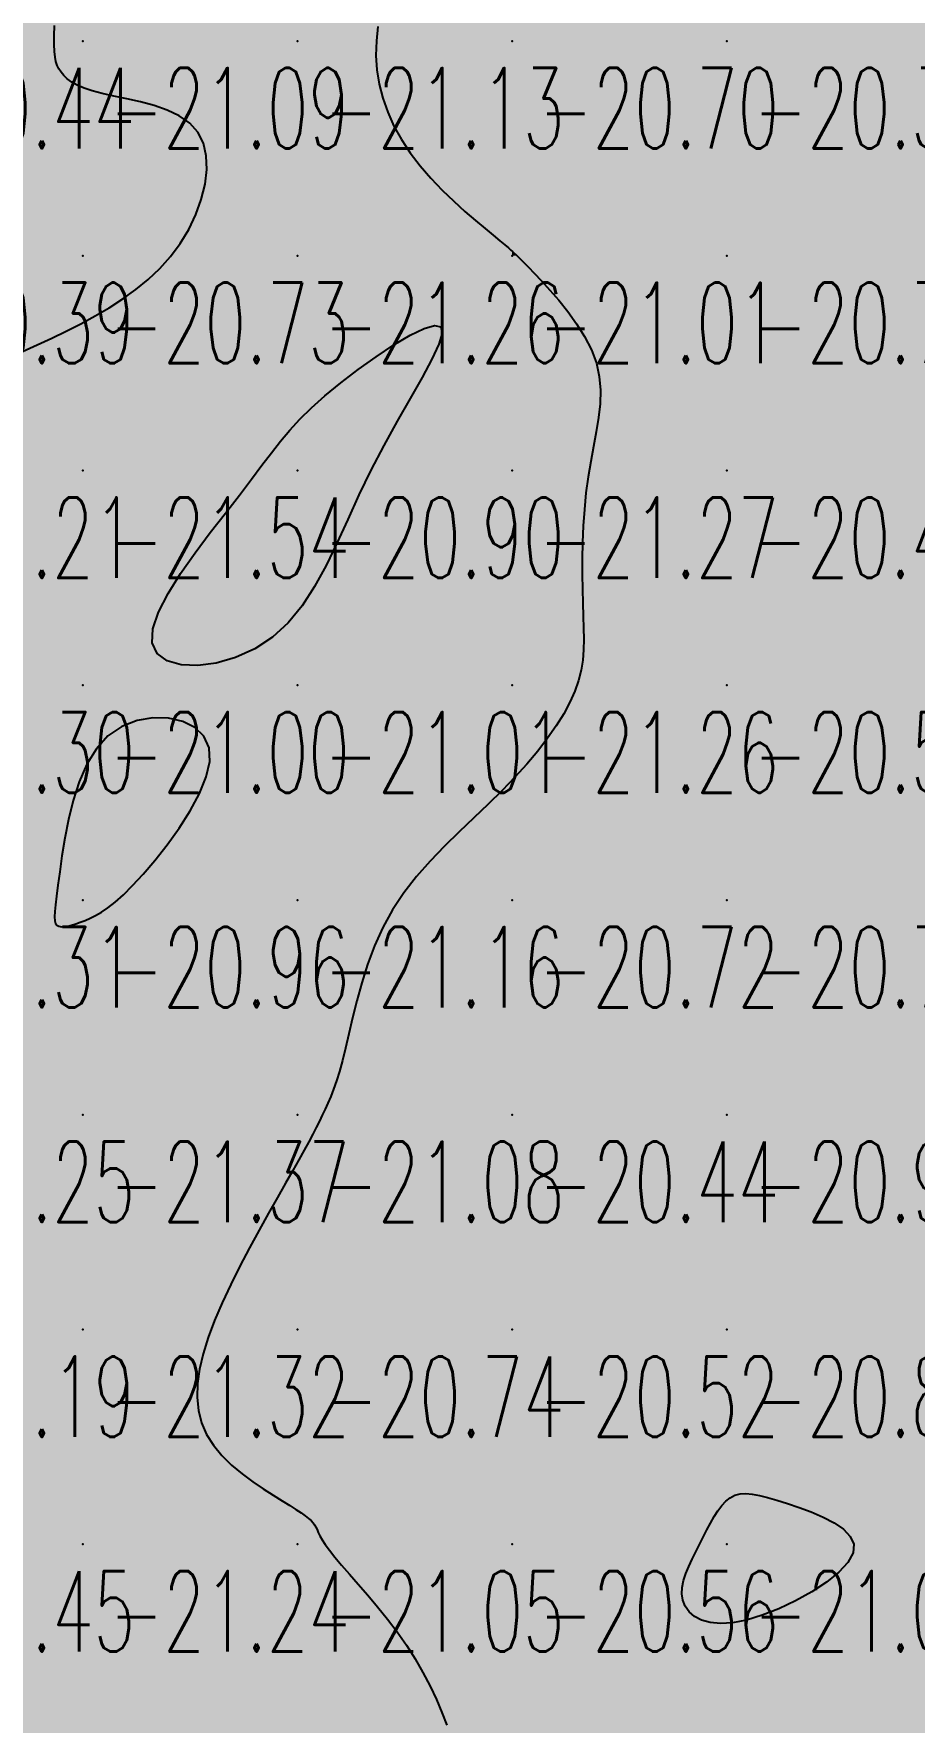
# Model space of a CAD drawing. Header units: millimetres. Extents: x 88261 to 90953, y 390274 to 392322.
# Drawn here: x 89008 to 89049, y 391699 to 391777.6 of the extents above; entities that cross this region are included whole.
import ezdxf
from ezdxf.enums import TextEntityAlignment as Align

# ---------------------------------------------------------------- set-up
doc = ezdxf.new("R2010")
doc.units = ezdxf.units.MM
doc.header["$LTSCALE"] = 25
for name, color, linetype in [('CN_03_00', 7, 'Continuous'), ('COTEAlt', 7, 'Continuous'), ('TN_COLORIAGE', 7, 'Continuous')]:
    doc.layers.add(name, color=color, linetype=linetype)
doc.styles.add('Simplex 1.0', font='Simplex.shx', dxfattribs={"width": 0.99, "height": 2.5})
doc.styles.get("Standard").update_dxf_attribs({"font": 'times.ttf'})

# ---------------------------------------------------------------- blocks, each defined once
blk = doc.blocks.new('COTE')
at = {"color": 0}
blk.add_point((0, 0), dxfattribs=at)
at = {"layer": 'COTEAlt'}
blk.add_attdef('ALT', text='', height=3.75, dxfattribs=at).set_placement((1.25, -1.25), align=Align.TOP_LEFT)

msp = doc.modelspace()

# ---------------------------------------------------------------- linework, layer by layer
at = {"layer": 'CN_03_00', "elevation": -21, "flags": 128}
for points in [[(89007.445, 391762.786), (89008.125, 391763.089), (89008.806, 391763.404), (89009.486, 391763.734), (89010.162, 391764.078), (89010.83, 391764.439), (89011.483, 391764.821), (89012.117, 391765.229), (89012.725, 391765.666), (89013.303, 391766.139), (89013.843, 391766.651), (89014.341, 391767.207), (89014.79, 391767.813), (89015.185, 391768.468), (89015.515, 391769.158), (89015.772, 391769.865), (89015.946, 391770.57), (89016.027, 391771.254), (89016.006, 391771.899), (89015.872, 391772.487), (89015.616, 391772.998), (89015.235, 391773.419), (89014.749, 391773.758), (89014.186, 391774.029), (89013.573, 391774.243), (89012.936, 391774.413), (89012.304, 391774.554), (89011.703, 391774.676), (89011.16, 391774.795), (89010.696, 391774.919), (89010.31, 391775.051), (89009.993, 391775.189), (89009.735, 391775.333), (89009.53, 391775.482), (89009.369, 391775.634), (89009.243, 391775.79), (89009.144, 391775.947), (89009.065, 391776.109), (89009.004, 391776.287), (89008.96, 391776.497), (89008.933, 391776.755), (89008.921, 391777.076), (89008.925, 391777.476), (89008.943, 391777.969)], [(89024.002, 391777.916), (89023.927, 391777.243), (89023.91, 391776.571), (89023.955, 391775.901), (89024.062, 391775.235), (89024.23, 391774.575), (89024.459, 391773.922), (89024.747, 391773.28), (89025.095, 391772.649), (89025.503, 391772.032), (89025.966, 391771.432), (89026.47, 391770.853), (89026.998, 391770.302), (89027.531, 391769.786), (89028.053, 391769.31), (89028.545, 391768.882), (89028.991, 391768.507), (89029.371, 391768.193), (89029.674, 391767.942), (89029.905, 391767.749), (89030.075, 391767.606), (89030.193, 391767.505), (89030.271, 391767.437), (89030.319, 391767.394), (89030.347, 391767.368), (89030.365, 391767.351), (89030.384, 391767.334), (89030.413, 391767.309), (89030.461, 391767.264), (89030.536, 391767.191), (89030.647, 391767.081), (89030.802, 391766.922), (89031.012, 391766.707), (89031.284, 391766.425), (89031.622, 391766.069), (89032.01, 391765.647), (89032.426, 391765.168), (89032.849, 391764.64), (89033.257, 391764.075), (89033.628, 391763.48), (89033.941, 391762.867), (89034.174, 391762.243), (89034.312, 391761.618), (89034.365, 391760.988), (89034.349, 391760.352), (89034.28, 391759.705), (89034.173, 391759.044), (89034.045, 391758.366), (89033.912, 391757.668), (89033.79, 391756.945), (89033.692, 391756.196), (89033.618, 391755.431), (89033.566, 391754.658), (89033.533, 391753.889), (89033.516, 391753.134), (89033.514, 391752.404), (89033.522, 391751.708), (89033.539, 391751.057), (89033.562, 391750.458), (89033.582, 391749.904), (89033.591, 391749.386), (89033.581, 391748.892), (89033.543, 391748.414), (89033.468, 391747.94), (89033.349, 391747.462), (89033.177, 391746.967), (89032.945, 391746.45), (89032.654, 391745.909), (89032.305, 391745.349), (89031.901, 391744.77), (89031.445, 391744.177), (89030.938, 391743.571), (89030.382, 391742.956), (89029.781, 391742.334), (89029.138, 391741.706), (89028.466, 391741.069), (89027.781, 391740.418), (89027.097, 391739.748), (89026.43, 391739.055), (89025.795, 391738.334), (89025.207, 391737.581), (89024.681, 391736.79), (89024.228, 391735.96), (89023.843, 391735.104), (89023.519, 391734.24), (89023.246, 391733.381), (89023.015, 391732.547), (89022.818, 391731.752), (89022.646, 391731.013), (89022.49, 391730.346), (89022.344, 391729.764), (89022.203, 391729.258), (89022.067, 391728.819), (89021.935, 391728.435), (89021.804, 391728.094), (89021.674, 391727.786), (89021.543, 391727.498), (89021.41, 391727.22), (89021.272, 391726.94), (89021.124, 391726.647), (89020.961, 391726.332), (89020.776, 391725.984), (89020.564, 391725.593), (89020.318, 391725.148), (89020.033, 391724.638), (89019.703, 391724.054), (89019.325, 391723.389), (89018.91, 391722.654), (89018.47, 391721.866), (89018.021, 391721.039), (89017.575, 391720.189), (89017.146, 391719.331), (89016.748, 391718.481), (89016.394, 391717.655), (89016.097, 391716.865), (89015.863, 391716.113), (89015.695, 391715.398), (89015.599, 391714.72), (89015.579, 391714.077), (89015.639, 391713.469), (89015.784, 391712.895), (89016.017, 391712.354), (89016.34, 391711.846), (89016.737, 391711.371), (89017.187, 391710.929), (89017.67, 391710.523), (89018.167, 391710.152), (89018.656, 391709.818), (89019.12, 391709.521), (89019.536, 391709.263), (89019.89, 391709.043), (89020.183, 391708.856), (89020.424, 391708.698), (89020.617, 391708.563), (89020.769, 391708.445), (89020.888, 391708.339), (89020.98, 391708.24), (89021.051, 391708.141), (89021.109, 391708.037), (89021.163, 391707.922), (89021.224, 391707.79), (89021.302, 391707.634), (89021.407, 391707.447), (89021.55, 391707.223), (89021.741, 391706.957), (89021.99, 391706.64), (89022.303, 391706.269), (89022.672, 391705.847), (89023.084, 391705.379), (89023.525, 391704.872), (89023.984, 391704.328), (89024.447, 391703.755), (89024.901, 391703.158), (89025.333, 391702.541), (89025.733, 391701.91), (89026.098, 391701.273), (89026.429, 391700.637), (89026.724, 391700.01), (89026.984, 391699.4), (89027.208, 391698.814)]]:
    msp.add_lwpolyline(points, dxfattribs=at)
for points in [[(89018.263, 391748.934), (89017.374, 391748.533), (89016.473, 391748.274), (89015.609, 391748.159), (89014.83, 391748.193), (89014.185, 391748.378), (89013.722, 391748.717), (89013.489, 391749.213), (89013.52, 391749.864), (89013.782, 391750.641), (89014.228, 391751.512), (89014.81, 391752.443), (89015.48, 391753.4), (89016.192, 391754.35), (89016.898, 391755.26), (89017.549, 391756.097), (89018.111, 391756.835), (89018.6, 391757.487), (89019.042, 391758.072), (89019.466, 391758.611), (89019.899, 391759.124), (89020.37, 391759.632), (89020.905, 391760.155), (89021.533, 391760.714), (89022.27, 391761.318), (89023.081, 391761.94), (89023.92, 391762.542), (89024.741, 391763.087), (89025.499, 391763.537), (89026.148, 391763.853), (89026.64, 391763.999), (89026.931, 391763.935), (89026.989, 391763.637), (89026.837, 391763.124), (89026.514, 391762.426), (89026.058, 391761.575), (89025.507, 391760.602), (89024.9, 391759.537), (89024.275, 391758.412), (89023.669, 391757.258), (89023.112, 391756.103), (89022.592, 391754.966), (89022.089, 391753.865), (89021.582, 391752.816), (89021.049, 391751.835), (89020.471, 391750.94), (89019.826, 391750.148), (89019.093, 391749.474), (89018.263, 391748.934)], [(89009.141, 391736.021), (89009.256, 391735.998), (89009.395, 391736), (89009.554, 391736.024), (89009.732, 391736.068), (89009.927, 391736.129), (89010.137, 391736.205), (89010.359, 391736.293), (89010.592, 391736.393), (89010.843, 391736.516), (89011.117, 391736.674), (89011.42, 391736.88), (89011.761, 391737.147), (89012.143, 391737.489), (89012.576, 391737.918), (89013.064, 391738.448), (89013.608, 391739.083), (89014.178, 391739.804), (89014.739, 391740.582), (89015.254, 391741.388), (89015.687, 391742.195), (89016.003, 391742.973), (89016.165, 391743.696), (89016.138, 391744.334), (89015.897, 391744.863), (89015.474, 391745.274), (89014.908, 391745.559), (89014.243, 391745.712), (89013.52, 391745.727), (89012.782, 391745.597), (89012.07, 391745.317), (89011.426, 391744.879), (89010.884, 391744.285), (89010.441, 391743.563), (89010.084, 391742.749), (89009.801, 391741.878), (89009.582, 391740.988), (89009.413, 391740.114), (89009.283, 391739.291), (89009.181, 391738.555), (89009.095, 391737.935), (89009.027, 391737.427), (89008.976, 391737.019), (89008.945, 391736.699), (89008.936, 391736.456), (89008.949, 391736.278), (89008.987, 391736.154), (89009.05, 391736.072), (89009.141, 391736.021)], [(89040.52, 391703.585), (89039.956, 391703.551), (89039.474, 391703.595), (89039.07, 391703.708), (89038.744, 391703.879), (89038.492, 391704.096), (89038.312, 391704.349), (89038.202, 391704.628), (89038.159, 391704.923), (89038.174, 391705.23), (89038.238, 391705.548), (89038.342, 391705.874), (89038.478, 391706.208), (89038.635, 391706.546), (89038.806, 391706.888), (89038.98, 391707.23), (89039.15, 391707.571), (89039.318, 391707.905), (89039.486, 391708.225), (89039.655, 391708.526), (89039.83, 391708.8), (89040.012, 391709.043), (89040.204, 391709.247), (89040.408, 391709.407), (89040.627, 391709.518), (89040.867, 391709.58), (89041.134, 391709.599), (89041.434, 391709.576), (89041.771, 391709.514), (89042.153, 391709.418), (89042.585, 391709.291), (89043.073, 391709.134), (89043.615, 391708.952), (89044.184, 391708.743), (89044.743, 391708.505), (89045.255, 391708.237), (89045.687, 391707.938), (89046, 391707.605), (89046.161, 391707.237), (89046.132, 391706.833), (89045.891, 391706.394), (89045.463, 391705.934), (89044.888, 391705.471), (89044.205, 391705.021), (89043.453, 391704.603), (89042.67, 391704.234), (89041.896, 391703.93), (89041.168, 391703.71), (89040.52, 391703.585)]]:
    msp.add_lwpolyline(points, close=True, dxfattribs=at)
at = {"layer": 'TN_COLORIAGE', "color": 223}
for points in [[(89006.574, 391787.239, -20.442), (89009.548, 391786.539, -20.442), (89000.249, 391787.239, -20.442), (89000.249, 391777.239, -20.442)], [(89025.644, 391782.634, -20.701), (89023.26, 391777.239, -20.701), (89030.249, 391787.239, -20.701), (89030.249, 391777.239, -20.701)], [(89030.249, 391787.239, -20.447), (89030.249, 391777.239, -20.447), (89040.249, 391787.239, -20.447)], [(89030.249, 391777.239, -20.447), (89040.249, 391777.239, -20.447), (89040.249, 391787.239, -20.447)], [(89040.249, 391787.239, -20.317), (89040.249, 391777.239, -20.317), (89050.249, 391787.239, -20.317)], [(89040.249, 391777.239, -20.317), (89050.249, 391777.239, -20.317), (89050.249, 391787.239, -20.317)], [(89009.548, 391786.539, -20.442), (89008.838, 391777.239, -20.442), (89000.249, 391777.239, -20.442)], [(89008.838, 391777.239, -20.389), (89008.944, 391775.935, -20.389), (89000.249, 391777.239, -20.389), (89000.249, 391767.239, -20.389)], [(89023.26, 391777.239, -20.701), (89024.877, 391771.867, -20.701), (89030.249, 391777.239, -20.701)], [(89030.249, 391767.486, -20.701), (89024.877, 391771.867, -20.701), (89030.249, 391777.239, -20.701)], [(89030.249, 391767.486, -20.296), (89030.355, 391767.346, -20.296), (89030.249, 391777.239, -20.296), (89040.249, 391777.239, -20.296)], [(89030.524, 391767.239, -20.296), (89030.355, 391767.346, -20.296), (89040.249, 391767.239, -20.296), (89040.249, 391777.239, -20.296)], [(89040.249, 391767.239, -20.452), (89050.249, 391767.239, -20.452), (89050.249, 391777.239, -20.452)], [(89040.249, 391777.239, -20.452), (89040.249, 391767.239, -20.452), (89050.249, 391777.239, -20.452)], [(89010.249, 391774.706, -20.389), (89008.944, 391775.935, -20.389), (89010.249, 391767.239, -20.389), (89000.249, 391767.239, -20.389)], [(89010.249, 391774.706, -20.73), (89017.02, 391774.01, -20.73), (89010.249, 391767.239, -20.73)], [(89017.02, 391774.01, -20.73), (89015.368, 391767.239, -20.73), (89010.249, 391767.239, -20.73)], [(89004.61, 391761.601, -20.389), (89000.249, 391759.788, -20.389), (89010.249, 391767.239, -20.389), (89000.249, 391767.239, -20.389)], [(89004.61, 391761.601, -20.73), (89010.249, 391763.907, -20.73), (89010.249, 391767.239, -20.73)], [(89015.368, 391767.239, -20.73), (89010.249, 391763.907, -20.73), (89010.249, 391767.239, -20.73)], [(89030.524, 391767.239, -20.733), (89035.255, 391762.245, -20.733), (89040.249, 391767.239, -20.733)], [(89035.255, 391762.245, -20.445), (89033.503, 391757.239, -20.445), (89040.249, 391767.239, -20.445), (89040.249, 391757.239, -20.445)], [(89040.249, 391757.239, -20.277), (89050.249, 391757.239, -20.277), (89050.249, 391767.239, -20.277)], [(89040.249, 391767.239, -20.277), (89040.249, 391757.239, -20.277), (89050.249, 391767.239, -20.277)], [(89029.573, 391766.563, -20.896), (89023.048, 391757.239, -20.896), (89020.249, 391757.239, -20.896)], [(89029.573, 391766.563, -20.896), (89020.249, 391760.12, -20.896), (89020.249, 391757.239, -20.896)], [(89020.249, 391760.12, -20.896), (89018.633, 391757.239, -20.896), (89020.249, 391757.239, -20.896)], [(89010.513, 391747.504, -20.896), (89020.249, 391748.025, -20.896), (89020.249, 391757.239, -20.896)], [(89010.513, 391747.504, -20.896), (89018.633, 391757.239, -20.896), (89020.249, 391757.239, -20.896)], [(89020.249, 391748.025, -20.896), (89023.048, 391757.239, -20.896), (89020.249, 391757.239, -20.896)], [(89033.835, 391747.239, -20.445), (89033.475, 391750.465, -20.445), (89040.249, 391747.239, -20.445), (89040.249, 391757.239, -20.445)], [(89033.475, 391750.465, -20.445), (89033.503, 391757.239, -20.445), (89040.249, 391757.239, -20.445)], [(89040.249, 391747.239, -20.218), (89050.249, 391747.239, -20.218), (89050.249, 391757.239, -20.218)], [(89040.249, 391757.239, -20.218), (89040.249, 391747.239, -20.218), (89050.249, 391757.239, -20.218)], [(89030.249, 391737.239, -20.527), (89040.249, 391737.239, -20.527), (89040.249, 391747.239, -20.527)], [(89030.249, 391742.381, -20.527), (89033.835, 391747.239, -20.527), (89030.249, 391737.239, -20.527), (89040.249, 391747.239, -20.527)], [(89040.249, 391747.239, -20.554), (89040.249, 391737.239, -20.554), (89050.249, 391747.239, -20.554)], [(89040.249, 391737.239, -20.554), (89050.249, 391737.239, -20.554), (89050.249, 391747.239, -20.554)], [(89010.249, 391746.625, -20.957), (89009.019, 391737.239, -20.957), (89010.249, 391737.239, -20.957)], [(89010.249, 391746.625, -20.957), (89018.545, 391745.535, -20.957), (89010.249, 391737.239, -20.957)], [(89018.545, 391745.535, -20.957), (89012.398, 391737.239, -20.957), (89010.249, 391737.239, -20.957)], [(89023.856, 391737.239, -20.72), (89030.249, 391742.381, -20.72), (89030.249, 391737.239, -20.72)], [(89008.759, 391735.749, -20.957), (89010.249, 391736.193, -20.957), (89010.249, 391737.239, -20.957)], [(89008.759, 391735.749, -20.957), (89009.019, 391737.239, -20.957), (89010.249, 391737.239, -20.957)], [(89012.398, 391737.239, -20.957), (89010.249, 391736.193, -20.957), (89010.249, 391737.239, -20.957)], [(89022.409, 391729.399, -20.435), (89021.45, 391727.239, -20.435), (89030.249, 391737.239, -20.435), (89030.249, 391727.239, -20.435)], [(89022.409, 391729.399, -20.72), (89023.856, 391737.239, -20.72), (89030.249, 391737.239, -20.72)], [(89030.249, 391727.239, -20.781), (89040.249, 391727.239, -20.781), (89040.249, 391737.239, -20.781)], [(89030.249, 391737.239, -20.781), (89030.249, 391727.239, -20.781), (89040.249, 391737.239, -20.781)], [(89040.249, 391727.239, -20.567), (89050.249, 391727.239, -20.567), (89050.249, 391737.239, -20.567)], [(89040.249, 391737.239, -20.567), (89040.249, 391727.239, -20.567), (89050.249, 391737.239, -20.567)], [(89020.249, 391717.239, -20.435), (89030.249, 391717.239, -20.435), (89030.249, 391727.239, -20.435)], [(89020.249, 391724.961, -20.435), (89021.45, 391727.239, -20.435), (89020.249, 391717.239, -20.435), (89030.249, 391727.239, -20.435)], [(89030.249, 391727.239, -20.896), (89030.249, 391717.239, -20.896), (89040.249, 391727.239, -20.896)], [(89030.249, 391717.239, -20.896), (89040.249, 391717.239, -20.896), (89040.249, 391727.239, -20.896)], [(89040.249, 391727.239, -20.674), (89040.249, 391717.239, -20.674), (89050.249, 391727.239, -20.674)], [(89040.249, 391717.239, -20.674), (89050.249, 391717.239, -20.674), (89050.249, 391727.239, -20.674)], [(89020.249, 391724.961, -20.739), (89015.774, 391717.239, -20.739), (89020.249, 391717.239, -20.739)], [(89020.249, 391708.844, -20.739), (89015.02, 391712.011, -20.739), (89020.249, 391717.239, -20.739)], [(89015.02, 391712.011, -20.739), (89015.774, 391717.239, -20.739), (89020.249, 391717.239, -20.739)], [(89020.249, 391708.844, -20.525), (89021.2, 391708.19, -20.525), (89020.249, 391717.239, -20.525), (89030.249, 391717.239, -20.525)], [(89021.259, 391707.239, -20.525), (89021.2, 391708.19, -20.525), (89030.249, 391707.239, -20.525), (89030.249, 391717.239, -20.525)], [(89030.249, 391717.239, -20.835), (89030.249, 391707.239, -20.835), (89040.249, 391717.239, -20.835)], [(89040.249, 391709.95, -20.556), (89039.037, 391707.239, -20.556), (89040.249, 391717.239, -20.556), (89030.249, 391707.239, -20.556)], [(89040.249, 391709.95, -20.778), (89042.414, 391709.404, -20.778), (89040.249, 391717.239, -20.778), (89050.249, 391717.239, -20.778)], [(89048.532, 391707.239, -20.778), (89042.414, 391709.404, -20.778), (89050.249, 391707.239, -20.778), (89050.249, 391717.239, -20.778)], [(89021.259, 391707.239, -20.556), (89025.701, 391702.691, -20.556), (89030.249, 391707.239, -20.556)], [(89027.936, 391697.239, -20.556), (89025.701, 391702.691, -20.556), (89030.249, 391697.239, -20.556), (89030.249, 391707.239, -20.556)], [(89037.482, 391704.473, -20.556), (89039.037, 391707.239, -20.556), (89030.249, 391697.239, -20.556), (89030.249, 391707.239, -20.556)], [(89040.249, 391697.239, -20.987), (89050.249, 391697.239, -20.987), (89050.249, 391707.239, -20.987)], [(89048.532, 391707.239, -20.928), (89040.249, 391702.637, -20.928), (89050.249, 391707.239, -20.928), (89040.249, 391697.239, -20.928)], [(89040.249, 391702.637, -20.84), (89037.482, 391704.473, -20.84), (89040.249, 391697.239, -20.84), (89030.249, 391697.239, -20.84)]]:
    msp.add_solid(points, dxfattribs=at)
at = {"layer": 'TN_COLORIAGE', "color": 233}
for points in [[(89010.249, 391777.239, -21), (89008.838, 391777.239, -21), (89010.249, 391787.239, -21), (89009.548, 391786.539, -21)], [(89010.249, 391777.239, -21), (89018.884, 391785.875, -21), (89010.249, 391787.239, -21), (89017.685, 391787.239, -21)], [(89020.249, 391777.239, -21), (89020.249, 391786.229, -21), (89010.249, 391777.239, -21), (89018.884, 391785.875, -21)], [(89025.644, 391782.634, -21.129), (89020.249, 391786.229, -21.129), (89020.249, 391777.239, -21.129)], [(89023.26, 391777.239, -21.129), (89025.644, 391782.634, -21.129), (89020.249, 391777.239, -21.129)], [(89008.944, 391775.935, -21.092), (89008.838, 391777.239, -21.092), (89010.249, 391777.239, -21.092)], [(89008.944, 391775.935, -21.092), (89010.249, 391774.706, -21.092), (89010.249, 391777.239, -21.092)], [(89020.249, 391777.239, -21), (89017.02, 391774.01, -21), (89010.249, 391777.239, -21), (89010.249, 391774.706, -21)], [(89020.249, 391767.239, -21), (89015.368, 391767.239, -21), (89020.249, 391777.239, -21), (89017.02, 391774.01, -21)], [(89020.249, 391767.239, -21), (89024.877, 391771.867, -21), (89020.249, 391777.239, -21), (89023.26, 391777.239, -21)], [(89020.249, 391767.239, -21), (89024.877, 391771.867, -21), (89030.249, 391767.239, -21), (89030.249, 391767.486, -21)], [(89010.249, 391757.239, -21), (89010.249, 391763.907, -21), (89020.249, 391767.239, -21), (89015.368, 391767.239, -21)], [(89010.249, 391757.239, -21), (89018.633, 391757.239, -21), (89020.249, 391767.239, -21), (89020.249, 391760.12, -21)], [(89020.249, 391767.239, -21), (89020.249, 391760.12, -21), (89030.249, 391767.239, -21), (89029.573, 391766.563, -21)], [(89030.249, 391757.239, -21), (89023.048, 391757.239, -21), (89030.249, 391767.239, -21), (89029.573, 391766.563, -21)], [(89030.355, 391767.346, -21.008), (89030.249, 391767.486, -21.008), (89030.249, 391767.239, -21.008)], [(89030.355, 391767.346, -21.008), (89030.524, 391767.239, -21.008), (89030.249, 391767.239, -21.008)], [(89030.249, 391757.239, -21), (89035.255, 391762.245, -21), (89030.249, 391767.239, -21), (89030.524, 391767.239, -21)], [(89010.249, 391757.239, -21), (89010.249, 391763.907, -21), (89000.249, 391757.239, -21), (89004.61, 391761.601, -21)], [(89033.503, 391757.239, -21.268), (89035.255, 391762.245, -21.268), (89030.249, 391757.239, -21.268)], [(89000.249, 391757.239, -21.541), (89000.249, 391747.239, -21.541), (89010.249, 391757.239, -21.541)], [(89000.249, 391747.239, -21.541), (89010.249, 391747.239, -21.541), (89010.249, 391757.239, -21.541)], [(89010.249, 391757.239, -21), (89018.633, 391757.239, -21), (89010.249, 391747.239, -21), (89010.513, 391747.504, -21)], [(89020.249, 391747.239, -21.268), (89030.249, 391747.239, -21.268), (89030.249, 391757.239, -21.268)], [(89030.249, 391757.239, -21), (89023.048, 391757.239, -21), (89020.249, 391747.239, -21), (89020.249, 391748.025, -21)], [(89030.249, 391757.239, -21), (89033.503, 391757.239, -21), (89030.249, 391747.239, -21), (89033.475, 391750.465, -21)], [(89033.475, 391750.465, -21.265), (89033.835, 391747.239, -21.265), (89030.249, 391747.239, -21.265)], [(89020.249, 391747.239, -21), (89020.249, 391748.025, -21), (89010.249, 391747.239, -21), (89010.513, 391747.504, -21)], [(89000.249, 391737.239, -21), (89009.019, 391737.239, -21), (89010.249, 391747.239, -21), (89010.249, 391746.625, -21)], [(89000.249, 391747.239, -21.003), (89000.249, 391737.239, -21.003), (89010.249, 391747.239, -21.003)], [(89020.249, 391747.239, -21), (89018.545, 391745.535, -21), (89010.249, 391747.239, -21), (89010.249, 391746.625, -21)], [(89020.249, 391737.239, -21), (89012.398, 391737.239, -21), (89020.249, 391747.239, -21), (89018.545, 391745.535, -21)], [(89030.249, 391747.239, -21), (89030.249, 391742.381, -21), (89020.249, 391737.239, -21), (89023.856, 391737.239, -21)], [(89020.249, 391747.239, -21.265), (89020.249, 391737.239, -21.265), (89030.249, 391747.239, -21.265)], [(89033.835, 391747.239, -21.265), (89030.249, 391742.381, -21.265), (89030.249, 391747.239, -21.265)], [(89000.249, 391737.239, -21), (89009.019, 391737.239, -21), (89000.249, 391727.239, -21), (89008.759, 391735.749, -21)], [(89010.249, 391727.239, -21), (89010.249, 391736.193, -21), (89020.249, 391737.239, -21), (89012.398, 391737.239, -21)], [(89010.249, 391727.239, -21.158), (89020.249, 391727.239, -21.158), (89020.249, 391737.239, -21.158)], [(89020.249, 391737.239, -21), (89023.856, 391737.239, -21), (89020.249, 391727.239, -21), (89022.409, 391729.399, -21)], [(89010.249, 391727.239, -21), (89010.249, 391736.193, -21), (89000.249, 391727.239, -21), (89008.759, 391735.749, -21)], [(89021.45, 391727.239, -21.077), (89022.409, 391729.399, -21.077), (89020.249, 391727.239, -21.077)], [(89000.249, 391717.239, -21.37), (89010.249, 391717.239, -21.37), (89010.249, 391727.239, -21.37)], [(89000.249, 391727.239, -21.37), (89000.249, 391717.239, -21.37), (89010.249, 391727.239, -21.37)], [(89010.249, 391717.239, -21), (89015.774, 391717.239, -21), (89020.249, 391727.239, -21), (89020.249, 391724.961, -21)], [(89010.249, 391727.239, -21.077), (89010.249, 391717.239, -21.077), (89020.249, 391727.239, -21.077)], [(89021.45, 391727.239, -21.077), (89020.249, 391724.961, -21.077), (89020.249, 391727.239, -21.077)], [(89000.249, 391707.239, -21.323), (89010.249, 391707.239, -21.323), (89010.249, 391717.239, -21.323)], [(89000.249, 391717.239, -21.323), (89000.249, 391707.239, -21.323), (89010.249, 391717.239, -21.323)], [(89010.249, 391717.239, -21), (89015.774, 391717.239, -21), (89010.249, 391707.239, -21), (89015.02, 391712.011, -21)], [(89010.249, 391707.239, -21), (89015.02, 391712.011, -21), (89020.249, 391707.239, -21), (89020.249, 391708.844, -21)], [(89039.037, 391707.239, -21.061), (89040.249, 391709.95, -21.061), (89040.249, 391707.239, -21.061)], [(89042.414, 391709.404, -21.061), (89040.249, 391709.95, -21.061), (89040.249, 391707.239, -21.061)], [(89042.414, 391709.404, -21.061), (89048.532, 391707.239, -21.061), (89040.249, 391707.239, -21.061)], [(89021.2, 391708.19, -21.05), (89020.249, 391708.844, -21.05), (89020.249, 391707.239, -21.05)], [(89021.2, 391708.19, -21.05), (89021.259, 391707.239, -21.05), (89020.249, 391707.239, -21.05)], [(89000.249, 391697.239, -21.239), (89010.249, 391697.239, -21.239), (89010.249, 391707.239, -21.239)], [(89000.249, 391707.239, -21.239), (89000.249, 391697.239, -21.239), (89010.249, 391707.239, -21.239)], [(89010.249, 391707.239, -21.05), (89010.249, 391697.239, -21.05), (89020.249, 391707.239, -21.05)], [(89010.249, 391697.239, -21.05), (89020.249, 391697.239, -21.05), (89020.249, 391707.239, -21.05)], [(89020.249, 391697.239, -21), (89025.701, 391702.691, -21), (89020.249, 391707.239, -21), (89021.259, 391707.239, -21)], [(89037.482, 391704.473, -21.061), (89040.249, 391702.637, -21.061), (89040.249, 391707.239, -21.061)], [(89039.037, 391707.239, -21.061), (89037.482, 391704.473, -21.061), (89040.249, 391707.239, -21.061)], [(89040.249, 391702.637, -21.061), (89048.532, 391707.239, -21.061), (89040.249, 391707.239, -21.061)], [(89025.701, 391702.691, -21.533), (89027.936, 391697.239, -21.533), (89020.249, 391697.239, -21.533)]]:
    msp.add_solid(points, dxfattribs=at)

# ---------------------------------------------------------------- block references
at = {"layer": 'COTEAlt'}
ref = msp.add_blockref('COTE', (89000.249, 391777.239), dxfattribs=at)
ref.add_attrib('ALT', '-20.44', dxfattribs={"height": 3.75, "style": 'Simplex 1.0', "width": 0.6}).set_placement((89001.499, 391775.989), align=Align.TOP_LEFT)
ref = msp.add_blockref('COTE', (89010.249, 391777.239), dxfattribs=at)
ref.add_attrib('ALT', '-21.09', dxfattribs={"height": 3.75, "style": 'Simplex 1.0', "width": 0.6}).set_placement((89011.499, 391775.989), align=Align.TOP_LEFT)
ref = msp.add_blockref('COTE', (89020.249, 391777.239), dxfattribs=at)
ref.add_attrib('ALT', '-21.13', dxfattribs={"height": 3.75, "style": 'Simplex 1.0', "width": 0.6}).set_placement((89021.499, 391775.989), align=Align.TOP_LEFT)
ref = msp.add_blockref('COTE', (89030.249, 391777.239), dxfattribs=at)
ref.add_attrib('ALT', '-20.70', dxfattribs={"height": 3.75, "style": 'Simplex 1.0', "width": 0.6}).set_placement((89031.499, 391775.989), align=Align.TOP_LEFT)
ref = msp.add_blockref('COTE', (89040.249, 391777.239), dxfattribs=at)
ref.add_attrib('ALT', '-20.30', dxfattribs={"height": 3.75, "style": 'Simplex 1.0', "width": 0.6}).set_placement((89041.499, 391775.989), align=Align.TOP_LEFT)
ref = msp.add_blockref('COTE', (89000.249, 391767.239), dxfattribs=at)
ref.add_attrib('ALT', '-20.39', dxfattribs={"height": 3.75, "style": 'Simplex 1.0', "width": 0.6}).set_placement((89001.499, 391765.989), align=Align.TOP_LEFT)
ref = msp.add_blockref('COTE', (89010.249, 391767.239), dxfattribs=at)
ref.add_attrib('ALT', '-20.73', dxfattribs={"height": 3.75, "style": 'Simplex 1.0', "width": 0.6}).set_placement((89011.499, 391765.989), align=Align.TOP_LEFT)
ref = msp.add_blockref('COTE', (89020.249, 391767.239), dxfattribs=at)
ref.add_attrib('ALT', '-21.26', dxfattribs={"height": 3.75, "style": 'Simplex 1.0', "width": 0.6}).set_placement((89021.499, 391765.989), align=Align.TOP_LEFT)
ref = msp.add_blockref('COTE', (89030.249, 391767.239), dxfattribs=at)
ref.add_attrib('ALT', '-21.01', dxfattribs={"height": 3.75, "style": 'Simplex 1.0', "width": 0.6}).set_placement((89031.499, 391765.989), align=Align.TOP_LEFT)
ref = msp.add_blockref('COTE', (89040.249, 391767.239), dxfattribs=at)
ref.add_attrib('ALT', '-20.73', dxfattribs={"height": 3.75, "style": 'Simplex 1.0', "width": 0.6}).set_placement((89041.499, 391765.989), align=Align.TOP_LEFT)
ref = msp.add_blockref('COTE', (89000.249, 391757.239), dxfattribs=at)
ref.add_attrib('ALT', '-21.21', dxfattribs={"height": 3.75, "style": 'Simplex 1.0', "width": 0.6}).set_placement((89001.499, 391755.989), align=Align.TOP_LEFT)
ref = msp.add_blockref('COTE', (89010.249, 391757.239), dxfattribs=at)
ref.add_attrib('ALT', '-21.54', dxfattribs={"height": 3.75, "style": 'Simplex 1.0', "width": 0.6}).set_placement((89011.499, 391755.989), align=Align.TOP_LEFT)
ref = msp.add_blockref('COTE', (89020.249, 391757.239), dxfattribs=at)
ref.add_attrib('ALT', '-20.90', dxfattribs={"height": 3.75, "style": 'Simplex 1.0', "width": 0.6}).set_placement((89021.499, 391755.989), align=Align.TOP_LEFT)
ref = msp.add_blockref('COTE', (89030.249, 391757.239), dxfattribs=at)
ref.add_attrib('ALT', '-21.27', dxfattribs={"height": 3.75, "style": 'Simplex 1.0', "width": 0.6}).set_placement((89031.499, 391755.989), align=Align.TOP_LEFT)
ref = msp.add_blockref('COTE', (89040.249, 391757.239), dxfattribs=at)
ref.add_attrib('ALT', '-20.44', dxfattribs={"height": 3.75, "style": 'Simplex 1.0', "width": 0.6}).set_placement((89041.499, 391755.989), align=Align.TOP_LEFT)
ref = msp.add_blockref('COTE', (89000.249, 391747.239), dxfattribs=at)
ref.add_attrib('ALT', '-21.30', dxfattribs={"height": 3.75, "style": 'Simplex 1.0', "width": 0.6}).set_placement((89001.499, 391745.989), align=Align.TOP_LEFT)
ref = msp.add_blockref('COTE', (89010.249, 391747.239), dxfattribs=at)
ref.add_attrib('ALT', '-21.00', dxfattribs={"height": 3.75, "style": 'Simplex 1.0', "width": 0.6}).set_placement((89011.499, 391745.989), align=Align.TOP_LEFT)
ref = msp.add_blockref('COTE', (89020.249, 391747.239), dxfattribs=at)
ref.add_attrib('ALT', '-21.01', dxfattribs={"height": 3.75, "style": 'Simplex 1.0', "width": 0.6}).set_placement((89021.499, 391745.989), align=Align.TOP_LEFT)
ref = msp.add_blockref('COTE', (89030.249, 391747.239), dxfattribs=at)
ref.add_attrib('ALT', '-21.26', dxfattribs={"height": 3.75, "style": 'Simplex 1.0', "width": 0.6}).set_placement((89031.499, 391745.989), align=Align.TOP_LEFT)
ref = msp.add_blockref('COTE', (89040.249, 391747.239), dxfattribs=at)
ref.add_attrib('ALT', '-20.53', dxfattribs={"height": 3.75, "style": 'Simplex 1.0', "width": 0.6}).set_placement((89041.499, 391745.989), align=Align.TOP_LEFT)
ref = msp.add_blockref('COTE', (89000.249, 391737.239), dxfattribs=at)
ref.add_attrib('ALT', '-21.31', dxfattribs={"height": 3.75, "style": 'Simplex 1.0', "width": 0.6}).set_placement((89001.499, 391735.989), align=Align.TOP_LEFT)
ref = msp.add_blockref('COTE', (89010.249, 391737.239), dxfattribs=at)
ref.add_attrib('ALT', '-20.96', dxfattribs={"height": 3.75, "style": 'Simplex 1.0', "width": 0.6}).set_placement((89011.499, 391735.989), align=Align.TOP_LEFT)
ref = msp.add_blockref('COTE', (89020.249, 391737.239), dxfattribs=at)
ref.add_attrib('ALT', '-21.16', dxfattribs={"height": 3.75, "style": 'Simplex 1.0', "width": 0.6}).set_placement((89021.499, 391735.989), align=Align.TOP_LEFT)
ref = msp.add_blockref('COTE', (89030.249, 391737.239), dxfattribs=at)
ref.add_attrib('ALT', '-20.72', dxfattribs={"height": 3.75, "style": 'Simplex 1.0', "width": 0.6}).set_placement((89031.499, 391735.989), align=Align.TOP_LEFT)
ref = msp.add_blockref('COTE', (89040.249, 391737.239), dxfattribs=at)
ref.add_attrib('ALT', '-20.78', dxfattribs={"height": 3.75, "style": 'Simplex 1.0', "width": 0.6}).set_placement((89041.499, 391735.989), align=Align.TOP_LEFT)
ref = msp.add_blockref('COTE', (89000.249, 391727.239), dxfattribs=at)
ref.add_attrib('ALT', '-21.25', dxfattribs={"height": 3.75, "style": 'Simplex 1.0', "width": 0.6}).set_placement((89001.499, 391725.989), align=Align.TOP_LEFT)
ref = msp.add_blockref('COTE', (89010.249, 391727.239), dxfattribs=at)
ref.add_attrib('ALT', '-21.37', dxfattribs={"height": 3.75, "style": 'Simplex 1.0', "width": 0.6}).set_placement((89011.499, 391725.989), align=Align.TOP_LEFT)
ref = msp.add_blockref('COTE', (89020.249, 391727.239), dxfattribs=at)
ref.add_attrib('ALT', '-21.08', dxfattribs={"height": 3.75, "style": 'Simplex 1.0', "width": 0.6}).set_placement((89021.499, 391725.989), align=Align.TOP_LEFT)
ref = msp.add_blockref('COTE', (89030.249, 391727.239), dxfattribs=at)
ref.add_attrib('ALT', '-20.44', dxfattribs={"height": 3.75, "style": 'Simplex 1.0', "width": 0.6}).set_placement((89031.499, 391725.989), align=Align.TOP_LEFT)
ref = msp.add_blockref('COTE', (89040.249, 391727.239), dxfattribs=at)
ref.add_attrib('ALT', '-20.90', dxfattribs={"height": 3.75, "style": 'Simplex 1.0', "width": 0.6}).set_placement((89041.499, 391725.989), align=Align.TOP_LEFT)
ref = msp.add_blockref('COTE', (89000.249, 391717.239), dxfattribs=at)
ref.add_attrib('ALT', '-21.19', dxfattribs={"height": 3.75, "style": 'Simplex 1.0', "width": 0.6}).set_placement((89001.499, 391715.989), align=Align.TOP_LEFT)
ref = msp.add_blockref('COTE', (89010.249, 391717.239), dxfattribs=at)
ref.add_attrib('ALT', '-21.32', dxfattribs={"height": 3.75, "style": 'Simplex 1.0', "width": 0.6}).set_placement((89011.499, 391715.989), align=Align.TOP_LEFT)
ref = msp.add_blockref('COTE', (89020.249, 391717.239), dxfattribs=at)
ref.add_attrib('ALT', '-20.74', dxfattribs={"height": 3.75, "style": 'Simplex 1.0', "width": 0.6}).set_placement((89021.499, 391715.989), align=Align.TOP_LEFT)
ref = msp.add_blockref('COTE', (89030.249, 391717.239), dxfattribs=at)
ref.add_attrib('ALT', '-20.52', dxfattribs={"height": 3.75, "style": 'Simplex 1.0', "width": 0.6}).set_placement((89031.499, 391715.989), align=Align.TOP_LEFT)
ref = msp.add_blockref('COTE', (89040.249, 391717.239), dxfattribs=at)
ref.add_attrib('ALT', '-20.84', dxfattribs={"height": 3.75, "style": 'Simplex 1.0', "width": 0.6}).set_placement((89041.499, 391715.989), align=Align.TOP_LEFT)
ref = msp.add_blockref('COTE', (89000.249, 391707.239), dxfattribs=at)
ref.add_attrib('ALT', '-21.45', dxfattribs={"height": 3.75, "style": 'Simplex 1.0', "width": 0.6}).set_placement((89001.499, 391705.989), align=Align.TOP_LEFT)
ref = msp.add_blockref('COTE', (89010.249, 391707.239), dxfattribs=at)
ref.add_attrib('ALT', '-21.24', dxfattribs={"height": 3.75, "style": 'Simplex 1.0', "width": 0.6}).set_placement((89011.499, 391705.989), align=Align.TOP_LEFT)
ref = msp.add_blockref('COTE', (89020.249, 391707.239), dxfattribs=at)
ref.add_attrib('ALT', '-21.05', dxfattribs={"height": 3.75, "style": 'Simplex 1.0', "width": 0.6}).set_placement((89021.499, 391705.989), align=Align.TOP_LEFT)
ref = msp.add_blockref('COTE', (89030.249, 391707.239), dxfattribs=at)
ref.add_attrib('ALT', '-20.56', dxfattribs={"height": 3.75, "style": 'Simplex 1.0', "width": 0.6}).set_placement((89031.499, 391705.989), align=Align.TOP_LEFT)
ref = msp.add_blockref('COTE', (89040.249, 391707.239), dxfattribs=at)
ref.add_attrib('ALT', '-21.06', dxfattribs={"height": 3.75, "style": 'Simplex 1.0', "width": 0.6}).set_placement((89041.499, 391705.989), align=Align.TOP_LEFT)

doc.saveas('drawing.dxf')
